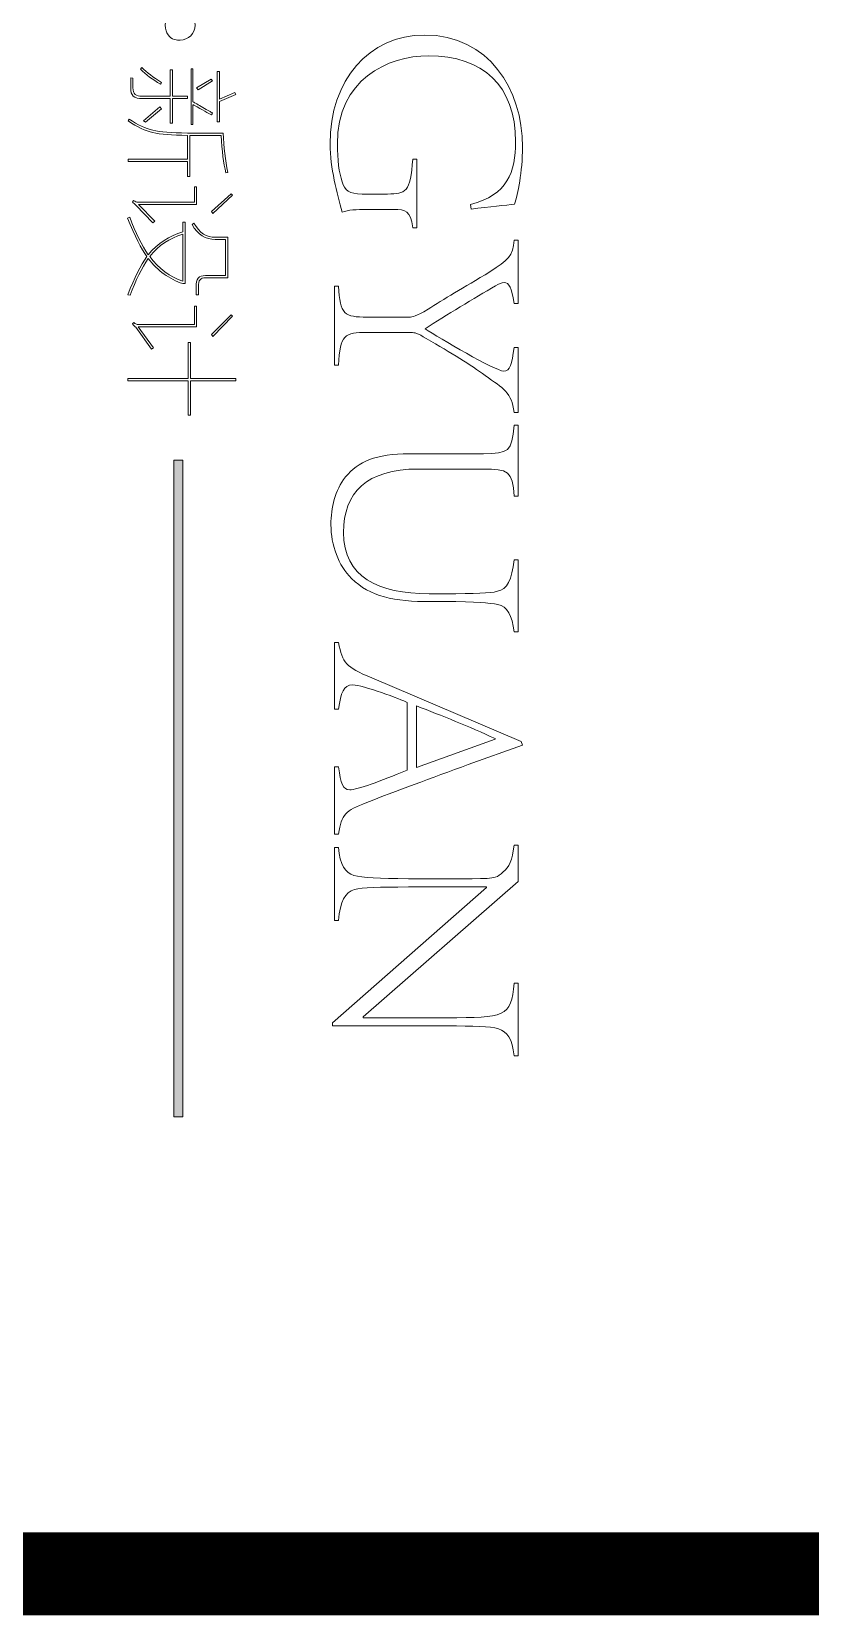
# Model space of a CAD drawing. Header units: inches. Extents: x -3733042 to -3643265, y 623859 to 997713.
# Drawn here: x -3679616 to -3678208, y 702138 to 705004 of the extents above; entities that cross this region are included whole.
import ezdxf

# ---------------------------------------------------------------- set-up
doc = ezdxf.new("R2010")
doc.units = ezdxf.units.IN
doc.header["$LTSCALE"] = 1000
doc.header["$MEASUREMENT"] = 0
doc.layers.get('0').update_dxf_attribs({"lineweight": 18})
doc.layers.add('PUB_TITLE', color=153, linetype='Continuous', lineweight=18)
doc.layers.add('图层 1', color=7, linetype='Continuous', lineweight=18)

msp = doc.modelspace()

# ---------------------------------------------------------------- hatches: boundary and pattern name
msp.add_hatch(color=256).paths.add_polyline_path([(-3679342.9, 704228.9), (-3679342.9, 703040), (-3679358.9, 703040), (-3679358.9, 704228.9)], flags=0)

# ---------------------------------------------------------------- linework, layer by layer
at = {"lineweight": 9}
for p, q in [((-3679437.2, 704920.9), (-3679437.2, 704902.4)), ((-3679433, 704920.1), (-3679433, 704902.4)), ((-3679365.8, 704935.2), (-3679365.8, 704887.3)), ((-3679361.5, 704935.2), (-3679361.5, 704887.3)), ((-3679327.9, 704936.9), (-3679327.9, 704836)), ((-3679324.5, 704936.9), (-3679324.5, 704877.2)), ((-3679317.8, 704902.4), (-3679291.7, 704918.4)), ((-3679289.2, 704915), (-3679315.3, 704899.1)), ((-3679291.7, 704918.4), (-3679289.2, 704915)), ((-3679280.8, 704841), (-3679280.8, 704931.9)), ((-3679280.8, 704931.9), (-3679276.6, 704931.9)), ((-3679276.6, 704931.9), (-3679276.6, 704882.3)), ((-3679365.8, 704883.1), (-3679365.8, 704838.5)), ((-3679361.5, 704883.1), (-3679361.5, 704838.5)), ((-3679334.6, 704887.3), (-3679334.6, 704883.1)), ((-3679315.3, 704899.1), (-3679317.8, 704902.4)), ((-3679276.6, 704882.3), (-3679248.8, 704894)), ((-3679247.2, 704890.6), (-3679276.6, 704878)), ((-3679248.8, 704894), (-3679247.2, 704890.6)), ((-3679413.7, 704842.7), (-3679384.3, 704867.9)), ((-3679381.7, 704864.6), (-3679410.3, 704840.2)), ((-3679384.3, 704867.9), (-3679381.7, 704864.6)), ((-3679324.5, 704872.1), (-3679324.5, 704836)), ((-3679276.6, 704878), (-3679276.6, 704841)), ((-3679410.3, 704840.2), (-3679413.7, 704842.7)), ((-3679276.6, 704841), (-3679280.8, 704841)), ((-3679334.6, 704816.6), (-3679334.6, 704773.7)), ((-3679330.4, 704816.6), (-3679330.4, 704741.8)), ((-3679441.5, 704773.7), (-3679441.5, 704769.5)), ((-3679334.6, 704769.5), (-3679334.6, 704741.8)), ((-3679322, 704723.3), (-3679322, 704695.5)), ((-3679317.8, 704723.3), (-3679317.8, 704691.3)), ((-3679290.9, 704678.7), (-3679255.6, 704710.7)), ((-3679255.6, 704710.7), (-3679253, 704708.1)), ((-3679253, 704708.1), (-3679288.3, 704675.3)), ((-3679343, 704659.3), (-3679343, 704641.7)), ((-3679338.8, 704659.3), (-3679338.8, 704548.3)), ((-3679288.3, 704675.3), (-3679290.9, 704678.7)), ((-3679343, 704637.5), (-3679343, 704552.5)), ((-3679265.7, 704628.2), (-3679265.7, 704562.6)), ((-3679261.4, 704632.4), (-3679261.4, 704558.4)), ((-3679318.6, 704542.4), (-3679318.6, 704528.1)), ((-3679314.4, 704542.4), (-3679314.4, 704528.1)), ((-3679322, 704507.1), (-3679322, 704474.3)), ((-3679317.8, 704507.1), (-3679317.8, 704470.1)), ((-3679290.9, 704455.8), (-3679255.6, 704491.9)), ((-3679253, 704489.4), (-3679288.3, 704452.4)), ((-3679255.6, 704491.9), (-3679253, 704489.4)), ((-3679288.3, 704452.4), (-3679290.9, 704455.8)), ((-3679332.9, 704376.7), (-3679332.9, 704441.5)), ((-3679332.9, 704441.5), (-3679328.7, 704441.5)), ((-3679328.7, 704441.5), (-3679328.7, 704376.7)), ((-3679442.3, 704372.5), (-3679442.3, 704376.7)), ((-3679442.3, 704376.7), (-3679332.9, 704376.7)), ((-3679332.9, 704372.5), (-3679442.3, 704372.5)), ((-3679332.9, 704310.3), (-3679332.9, 704372.5)), ((-3679328.7, 704376.7), (-3679247.2, 704376.7)), ((-3679247.2, 704372.5), (-3679328.7, 704372.5)), ((-3679328.7, 704372.5), (-3679328.7, 704310.3)), ((-3679247.2, 704376.7), (-3679247.2, 704372.5)), ((-3679328.7, 704310.3), (-3679332.9, 704310.3))]:
    msp.add_line(p, q, dxfattribs=at)
for p, q in [((-3678919.3, 704773.6), (-3678919.3, 704649.4)), ((-3678736.2, 704627.1), (-3678736.2, 704512.5)), ((-3679068.5, 704543.8), (-3679068.5, 704400.4)), ((-3678736.2, 704432.8), (-3678736.2, 704315)), ((-3678736.2, 704291.7), (-3678736.2, 704163.7)), ((-3678736.2, 704048.5), (-3678736.2, 703917.9)), ((-3679068.5, 703898.3), (-3679068.5, 703777.8)), ((-3678936.8, 703790), (-3678936.8, 703667.4)), ((-3678919.8, 703783.7), (-3678919.8, 703672.2)), ((-3678777.6, 703724.7), (-3678777.6, 703723.7)), ((-3679068.5, 703673.2), (-3679068.5, 703551.7)), ((-3679068.5, 703527.3), (-3679068.5, 703395.1)), ((-3678736.2, 703531.5), (-3678736.2, 703466.2)), ((-3678793.5, 703456.2), (-3678793.5, 703455.1)), ((-3678736.2, 703282), (-3678736.2, 703150.4)), ((-3679016.5, 703221), (-3679016.5, 703219.4)), ((-3679072.2, 703210.4), (-3679072.2, 703204.5))]:
    msp.add_line(p, q)
at = {"lineweight": 0}
for p, q in [((-3679358.9, 703040), (-3679358.9, 704228.9)), ((-3679358.9, 704228.9), (-3679342.9, 704228.9)), ((-3679342.9, 704228.9), (-3679342.9, 703040))]:
    msp.add_line(p, q, dxfattribs=at)
at = {"lineweight": 9}
msp.add_open_spline([(-3679347.7, 704988.9), (-3679347.7, 704988.9), (-3679347.7, 704988.9), (-3679347.7, 704988.9), (-3679347.7, 704988.9), (-3679347.7, 704988.9), (-3679362.5, 704988.9), (-3679374.6, 705000.9), (-3679374.6, 705015.8), (-3679374.6, 705030.7), (-3679362.5, 705042.7), (-3679347.7, 705042.7), (-3679332.8, 705042.7), (-3679320.7, 705030.7), (-3679320.7, 705015.8), (-3679320.7, 705000.9), (-3679332.8, 704988.9), (-3679347.7, 704988.9)], degree=3, knots=[0, 0, 0, 0, 1.299713, 2.599425, 5.198851, 10.397701, 20.795402, 41.590805, 41.590805, 41.590805, 83.181609, 83.181609, 83.181609, 124.772414, 124.772414, 124.772414, 166.363219, 166.363219, 166.363219, 166.363219], dxfattribs=at)
for points, knots in [([(-3679054.7, 704677.5), (-3679063.2, 704712), (-3679076.5, 704757.1), (-3679076.5, 704800.7), (-3679076.5, 704916.4), (-3679006.4, 704998.2), (-3678905.5, 704998.2), (-3678789.2, 704998.2), (-3678728.2, 704900), (-3678728.2, 704795.4), (-3678728.2, 704750.2), (-3678737.2, 704709.9), (-3678742.5, 704691.8)], [0, 0, 0, 0, 202.231565, 202.231565, 202.231565, 404.46313, 404.46313, 404.46313, 606.694695, 606.694695, 606.694695, 808.92626, 808.92626, 808.92626, 808.92626]), ([(-3678822.2, 704691.3), (-3678755.3, 704708.8), (-3678740.9, 704750.2), (-3678740.9, 704804.9), (-3678740.9, 704906.8), (-3678799.9, 704960.5), (-3678898.1, 704960.5), (-3678972.4, 704960.5), (-3679063.2, 704918), (-3679063.2, 704800.7), (-3679063.2, 704772.5), (-3679060, 704748.6), (-3679054.7, 704732.7)], [0, 0, 0, 0, 179.09247, 179.09247, 179.09247, 358.18494, 358.18494, 358.18494, 537.27741, 537.27741, 537.27741, 716.369881, 716.369881, 716.369881, 716.369881]), ([(-3678743.6, 704512.5), (-3678747.3, 704540.6), (-3678752.6, 704550.2), (-3678761.7, 704550.2), (-3678765.9, 704550.2), (-3678771.2, 704548), (-3678777.1, 704544.3)], [0, 0, 0, 0, 30.325761, 30.325761, 30.325761, 60.651523, 60.651523, 60.651523, 60.651523]), ([(-3678904.4, 704466.3), (-3678878.4, 704450.3), (-3678778.6, 704389.8), (-3678762.2, 704389.8), (-3678751, 704389.8), (-3678747.3, 704402), (-3678743.6, 704432.8)], [0, 0, 0, 0, 105.500314, 105.500314, 105.500314, 211.000629, 211.000629, 211.000629, 211.000629]), ([(-3679037.7, 704014.5), (-3679061.1, 704037.9), (-3679074.9, 704074.5), (-3679074.9, 704111.7), (-3679074.9, 704143), (-3679068, 704173.8), (-3679048.3, 704198.2)], [0, 0, 0, 0, 98.894045, 98.894045, 98.894045, 197.78809, 197.78809, 197.78809, 197.78809]), ([(-3678916.7, 704212.6), (-3679010.6, 704212.6), (-3679052, 704169.6), (-3679052, 704097.9), (-3679052, 704016.1), (-3678989.4, 703987.4), (-3678897, 703986.9)], [0, 0, 0, 0, 204.255932, 204.255932, 204.255932, 408.511864, 408.511864, 408.511864, 408.511864]), ([(-3678936.8, 703790), (-3678946.9, 703795.3), (-3679018.6, 703821.9), (-3679035, 703821.9), (-3679053.1, 703821.9), (-3679056.3, 703807.6), (-3679061.1, 703777.8)], [0, 0, 0, 0, 79.266684, 79.266684, 79.266684, 158.533368, 158.533368, 158.533368, 158.533368]), ([(-3679061.1, 703673.2), (-3679056.8, 703643), (-3679053.6, 703631.8), (-3679040.9, 703631.8), (-3679027.1, 703631.8), (-3678985.7, 703647.8), (-3678936.8, 703667.4)], [0, 0, 0, 0, 79.559531, 79.559531, 79.559531, 159.119062, 159.119062, 159.119062, 159.119062])]:
    msp.add_open_spline(points, degree=3, knots=knots)
for points in [[(-3679419.6, 704936.1), (-3679419.6, 704936.1), (-3679417, 704939.4), (-3679417, 704939.4)], [(-3679417, 704939.4), (-3679408.1, 704930.5), (-3679396.3, 704921.5), (-3679381.7, 704912.5)], [(-3679437.2, 704920.9), (-3679437.2, 704920.9), (-3679433, 704920.1), (-3679433, 704920.1)], [(-3679383.4, 704909.2), (-3679397.4, 704917.6), (-3679409.5, 704926.5), (-3679419.6, 704936.1)], [(-3679381.7, 704912.5), (-3679381.7, 704912.5), (-3679383.4, 704909.2), (-3679383.4, 704909.2)], [(-3679365.8, 704935.2), (-3679365.8, 704935.2), (-3679361.5, 704935.2), (-3679361.5, 704935.2)], [(-3679327.9, 704936.9), (-3679327.9, 704936.9), (-3679324.5, 704936.9), (-3679324.5, 704936.9)], [(-3679416.2, 704883.1), (-3679430.8, 704882.5), (-3679437.8, 704889), (-3679437.2, 704902.4)], [(-3679433, 704902.4), (-3679433.6, 704891.8), (-3679428, 704886.7), (-3679416.2, 704887.3)], [(-3679416.2, 704887.3), (-3679416.2, 704887.3), (-3679365.8, 704887.3), (-3679365.8, 704887.3)], [(-3679365.8, 704883.1), (-3679365.8, 704883.1), (-3679416.2, 704883.1), (-3679416.2, 704883.1)], [(-3679361.5, 704887.3), (-3679361.5, 704887.3), (-3679334.6, 704887.3), (-3679334.6, 704887.3)], [(-3679334.6, 704883.1), (-3679334.6, 704883.1), (-3679361.5, 704883.1), (-3679361.5, 704883.1)], [(-3679324.5, 704877.2), (-3679321.2, 704875.5), (-3679315.3, 704872.1), (-3679306.8, 704867.1)], [(-3679322.8, 704871.3), (-3679323.4, 704871.9), (-3679324, 704872.1), (-3679324.5, 704872.1)], [(-3679290.9, 704853.6), (-3679296.5, 704856.5), (-3679307.1, 704862.4), (-3679322.8, 704871.3)], [(-3679306.8, 704867.1), (-3679297.9, 704862.1), (-3679292, 704858.7), (-3679289.2, 704857)], [(-3679289.2, 704857), (-3679289.2, 704857), (-3679290.9, 704853.6), (-3679290.9, 704853.6)], [(-3679441.5, 704842.7), (-3679441.5, 704842.7), (-3679439.8, 704846.1), (-3679439.8, 704846.1)], [(-3679396.9, 704821.7), (-3679410.3, 704824.5), (-3679425.2, 704831.5), (-3679441.5, 704842.7)], [(-3679439.8, 704846.1), (-3679424.6, 704835.4), (-3679410.3, 704828.7), (-3679396.9, 704825.9)], [(-3679396.9, 704825.9), (-3679384, 704822.5), (-3679363.2, 704820.8), (-3679334.6, 704820.8)], [(-3679361.5, 704838.5), (-3679361.5, 704838.5), (-3679365.8, 704838.5), (-3679365.8, 704838.5)], [(-3679324.5, 704836), (-3679324.5, 704836), (-3679327.9, 704836), (-3679327.9, 704836)], [(-3679334.6, 704816.6), (-3679362.7, 704816.6), (-3679383.4, 704818.3), (-3679396.9, 704821.7)], [(-3679334.6, 704820.8), (-3679334.6, 704820.8), (-3679269.8, 704820.8), (-3679269.8, 704820.8)], [(-3679273.2, 704816.6), (-3679273.2, 704816.6), (-3679330.4, 704816.6), (-3679330.4, 704816.6)], [(-3679264.8, 704748.5), (-3679269.3, 704765.9), (-3679272.1, 704788.6), (-3679273.2, 704816.6)], [(-3679269.8, 704820.8), (-3679268.7, 704795), (-3679265.9, 704771.2), (-3679261.4, 704749.3)], [(-3679441.5, 704773.7), (-3679441.5, 704773.7), (-3679334.6, 704773.7), (-3679334.6, 704773.7)], [(-3679334.6, 704769.5), (-3679334.6, 704769.5), (-3679441.5, 704769.5), (-3679441.5, 704769.5)], [(-3679330.4, 704741.8), (-3679330.4, 704741.8), (-3679334.6, 704741.8), (-3679334.6, 704741.8)], [(-3679261.4, 704749.3), (-3679261.4, 704749.3), (-3679264.8, 704748.5), (-3679264.8, 704748.5)], [(-3679322, 704723.3), (-3679322, 704723.3), (-3679317.8, 704723.3), (-3679317.8, 704723.3)], [(-3679433.9, 704695.5), (-3679433.9, 704695.5), (-3679432.2, 704698.9), (-3679432.2, 704698.9)], [(-3679428, 704690.5), (-3679430.2, 704692.1), (-3679432.2, 704693.8), (-3679433.9, 704695.5)], [(-3679432.2, 704698.9), (-3679428.3, 704696.6), (-3679426, 704695.5), (-3679425.5, 704695.5)], [(-3679396.9, 704658.5), (-3679396.9, 704658.5), (-3679428, 704690.5), (-3679428, 704690.5)], [(-3679425.5, 704695.5), (-3679425.5, 704695.5), (-3679322, 704695.5), (-3679322, 704695.5)], [(-3679317.8, 704691.3), (-3679317.8, 704691.3), (-3679422.9, 704691.3), (-3679422.9, 704691.3)], [(-3679422.9, 704691.3), (-3679422.9, 704691.3), (-3679393.5, 704661), (-3679393.5, 704661)], [(-3679443.1, 704666.9), (-3679443.1, 704666.9), (-3679438.9, 704668.6), (-3679438.9, 704668.6)], [(-3679407.8, 704597.1), (-3679417.9, 704611.1), (-3679429.7, 704634.4), (-3679443.1, 704666.9)], [(-3679438.9, 704668.6), (-3679428.3, 704640), (-3679417, 704617.3), (-3679405.3, 704600.5)], [(-3679393.5, 704661), (-3679393.5, 704661), (-3679396.9, 704658.5), (-3679396.9, 704658.5)], [(-3679343, 704659.3), (-3679343, 704659.3), (-3679338.8, 704659.3), (-3679338.8, 704659.3)], [(-3679326.2, 704655.1), (-3679326.2, 704655.1), (-3679322.8, 704657.7), (-3679322.8, 704657.7)], [(-3679284.2, 704628.2), (-3679301.5, 704627.7), (-3679315.6, 704636.6), (-3679326.2, 704655.1)], [(-3679322.8, 704657.7), (-3679312.7, 704639.7), (-3679299.9, 704631.3), (-3679284.2, 704632.4)], [(-3679405.3, 704600.5), (-3679387.9, 704621.2), (-3679367.1, 704635), (-3679343, 704641.7)], [(-3679343, 704637.5), (-3679366.6, 704630.7), (-3679386.5, 704617.3), (-3679402.8, 704597.1)], [(-3679284.2, 704632.4), (-3679284.2, 704632.4), (-3679261.4, 704632.4), (-3679261.4, 704632.4)], [(-3679265.7, 704628.2), (-3679265.7, 704628.2), (-3679284.2, 704628.2), (-3679284.2, 704628.2)], [(-3679442.3, 704528.1), (-3679430.5, 704558.4), (-3679419, 704581.4), (-3679407.8, 704597.1)], [(-3679402.8, 704597.1), (-3679385.9, 704575.2), (-3679366, 704560.4), (-3679343, 704552.5)], [(-3679405.3, 704593.7), (-3679417, 704576.4), (-3679428, 704554.2), (-3679438.1, 704527.3)], [(-3679343, 704548.3), (-3679367.1, 704556.2), (-3679387.9, 704571.3), (-3679405.3, 704593.7)], [(-3679338.8, 704548.3), (-3679338.8, 704548.3), (-3679343, 704548.3), (-3679343, 704548.3)], [(-3679318.6, 704542.4), (-3679319.2, 704556.5), (-3679313.6, 704563.2), (-3679301.8, 704562.6)], [(-3679301.8, 704558.4), (-3679310.8, 704559.5), (-3679315, 704554.2), (-3679314.4, 704542.4)], [(-3679301.8, 704562.6), (-3679301.8, 704562.6), (-3679265.7, 704562.6), (-3679265.7, 704562.6)], [(-3679261.4, 704558.4), (-3679261.4, 704558.4), (-3679301.8, 704558.4), (-3679301.8, 704558.4)], [(-3679438.1, 704527.3), (-3679438.1, 704527.3), (-3679442.3, 704528.1), (-3679442.3, 704528.1)], [(-3679314.4, 704528.1), (-3679314.4, 704528.1), (-3679318.6, 704528.1), (-3679318.6, 704528.1)], [(-3679322, 704507.1), (-3679322, 704507.1), (-3679317.8, 704507.1), (-3679317.8, 704507.1)], [(-3679433.9, 704475.1), (-3679433.9, 704475.1), (-3679431.3, 704477.7), (-3679431.3, 704477.7)], [(-3679430.5, 704470.9), (-3679431.6, 704472.6), (-3679432.7, 704474), (-3679433.9, 704475.1)], [(-3679431.3, 704477.7), (-3679428.5, 704475.4), (-3679426.6, 704474.3), (-3679425.5, 704474.3)], [(-3679428, 704469.2), (-3679428.5, 704469.8), (-3679429.4, 704470.4), (-3679430.5, 704470.9)], [(-3679399.4, 704429.7), (-3679399.4, 704429.7), (-3679428, 704469.2), (-3679428, 704469.2)], [(-3679425.5, 704474.3), (-3679425.5, 704474.3), (-3679322, 704474.3), (-3679322, 704474.3)], [(-3679317.8, 704470.1), (-3679317.8, 704470.1), (-3679423.8, 704470.1), (-3679423.8, 704470.1)], [(-3679423.8, 704470.1), (-3679423.8, 704470.1), (-3679396, 704432.2), (-3679396, 704432.2)], [(-3679396, 704432.2), (-3679396, 704432.2), (-3679399.4, 704429.7), (-3679399.4, 704429.7)]]:
    msp.add_open_spline(points, degree=3, dxfattribs=at)
for points in [[(-3678972.4, 704710.4), (-3678940, 704710.4), (-3678931, 704713.1), (-3678926.8, 704773.6)], [(-3678926.8, 704773.6), (-3678926.8, 704773.6), (-3678919.3, 704773.6), (-3678919.3, 704773.6)], [(-3679054.7, 704732.7), (-3679049.4, 704716.8), (-3679041.9, 704710.4), (-3679018.6, 704710.4)], [(-3679018.6, 704710.4), (-3679018.6, 704710.4), (-3678972.4, 704710.4), (-3678972.4, 704710.4)], [(-3679009.6, 704682.3), (-3679028.1, 704682.3), (-3679044.1, 704681.7), (-3679054.7, 704677.5)], [(-3678961.8, 704682.3), (-3678961.8, 704682.3), (-3679009.6, 704682.3), (-3679009.6, 704682.3)], [(-3678926.8, 704649.4), (-3678931.5, 704680.7), (-3678938.4, 704682.3), (-3678961.8, 704682.3)], [(-3678821.1, 704682.8), (-3678821.1, 704682.8), (-3678822.2, 704691.3), (-3678822.2, 704691.3)], [(-3678742.5, 704691.8), (-3678757.9, 704690.2), (-3678788.2, 704687.6), (-3678821.1, 704682.8)], [(-3678919.3, 704649.4), (-3678919.3, 704649.4), (-3678926.8, 704649.4), (-3678926.8, 704649.4)], [(-3678787.1, 704569.8), (-3678754.7, 704591), (-3678745.2, 704597.4), (-3678743.6, 704627.1)], [(-3678743.6, 704627.1), (-3678743.6, 704627.1), (-3678736.2, 704627.1), (-3678736.2, 704627.1)], [(-3678899.1, 704501.8), (-3678872.1, 704519.9), (-3678835.4, 704540.1), (-3678787.1, 704569.8)], [(-3679068.5, 704543.8), (-3679068.5, 704543.8), (-3679061.1, 704543.8), (-3679061.1, 704543.8)], [(-3679061.1, 704543.8), (-3679058.9, 704491.8), (-3679049.9, 704487.5), (-3679009.6, 704487.5)], [(-3678777.1, 704544.3), (-3678815.2, 704521.5), (-3678866.8, 704491.2), (-3678904.4, 704466.3)], [(-3678736.2, 704512.5), (-3678736.2, 704512.5), (-3678743.6, 704512.5), (-3678743.6, 704512.5)], [(-3679009.6, 704487.5), (-3679009.6, 704487.5), (-3678933.1, 704487.5), (-3678933.1, 704487.5)], [(-3678933.1, 704487.5), (-3678927.3, 704487.5), (-3678921.4, 704488.6), (-3678899.1, 704501.8)], [(-3679009.6, 704459.9), (-3679049.9, 704459.9), (-3679058.9, 704455.7), (-3679061.1, 704400.4)], [(-3678929.4, 704459.9), (-3678929.4, 704459.9), (-3679009.6, 704459.9), (-3679009.6, 704459.9)], [(-3678902.3, 704448.8), (-3678918.2, 704458.8), (-3678924.1, 704459.4), (-3678929.4, 704459.9)], [(-3678796.1, 704381.9), (-3678821.1, 704401), (-3678857.2, 704422.7), (-3678902.3, 704448.8)], [(-3678743.6, 704432.8), (-3678743.6, 704432.8), (-3678736.2, 704432.8), (-3678736.2, 704432.8)], [(-3679061.1, 704400.4), (-3679061.1, 704400.4), (-3679068.5, 704400.4), (-3679068.5, 704400.4)], [(-3678743.6, 704315), (-3678747.8, 704351.6), (-3678762.7, 704358), (-3678796.1, 704381.9)], [(-3678736.2, 704315), (-3678736.2, 704315), (-3678743.6, 704315), (-3678743.6, 704315)], [(-3678798.8, 704240.2), (-3678753.1, 704240.2), (-3678747.8, 704244.4), (-3678743.6, 704291.7)], [(-3678743.6, 704291.7), (-3678743.6, 704291.7), (-3678736.2, 704291.7), (-3678736.2, 704291.7)], [(-3679048.3, 704198.2), (-3679026, 704225.8), (-3678993.1, 704240.2), (-3678933.1, 704240.2)], [(-3678933.1, 704240.2), (-3678933.1, 704240.2), (-3678798.8, 704240.2), (-3678798.8, 704240.2)], [(-3678798.8, 704212.6), (-3678798.8, 704212.6), (-3678916.7, 704212.6), (-3678916.7, 704212.6)], [(-3678743.6, 704163.7), (-3678744.7, 704208.8), (-3678756.3, 704212.6), (-3678798.8, 704212.6)], [(-3678736.2, 704163.7), (-3678736.2, 704163.7), (-3678743.6, 704163.7), (-3678743.6, 704163.7)], [(-3678773.3, 703991.2), (-3678756.3, 703994.9), (-3678747.3, 704011.3), (-3678743.6, 704048.5)], [(-3678743.6, 704048.5), (-3678743.6, 704048.5), (-3678736.2, 704048.5), (-3678736.2, 704048.5)], [(-3678894.4, 703972.6), (-3678960.7, 703972.6), (-3679003.7, 703981.6), (-3679037.7, 704014.5)], [(-3678897, 703986.9), (-3678897, 703986.9), (-3678868.9, 703986.9), (-3678868.9, 703986.9)], [(-3678868.9, 703972.6), (-3678868.9, 703972.6), (-3678894.4, 703972.6), (-3678894.4, 703972.6)], [(-3678868.9, 703986.9), (-3678811, 703986.9), (-3678789.2, 703987.4), (-3678773.3, 703991.2)], [(-3678772.8, 703967.3), (-3678789.2, 703969.9), (-3678810.5, 703972.6), (-3678868.9, 703972.6)], [(-3678743.6, 703917.9), (-3678746.8, 703947.1), (-3678756.3, 703964.6), (-3678772.8, 703967.3)], [(-3678736.2, 703917.9), (-3678736.2, 703917.9), (-3678743.6, 703917.9), (-3678743.6, 703917.9)], [(-3679068.5, 703898.3), (-3679068.5, 703898.3), (-3679061.1, 703898.3), (-3679061.1, 703898.3)], [(-3679061.1, 703898.3), (-3679053.6, 703861.2), (-3679048.9, 703854.3), (-3679001.1, 703834.6)], [(-3679001.1, 703834.6), (-3679001.1, 703834.6), (-3678730.9, 703719.4), (-3678730.9, 703719.4)], [(-3679061.1, 703777.8), (-3679061.1, 703777.8), (-3679068.5, 703777.8), (-3679068.5, 703777.8)], [(-3678777.6, 703724.7), (-3678824.8, 703746), (-3678875.2, 703766.7), (-3678919.8, 703783.7)], [(-3678919.8, 703672.2), (-3678919.8, 703672.2), (-3678777.6, 703723.7), (-3678777.6, 703723.7)], [(-3678728.2, 703713), (-3678728.2, 703713), (-3678826.4, 703677.5), (-3678826.4, 703677.5)], [(-3678730.9, 703719.4), (-3678730.9, 703719.4), (-3678728.2, 703713), (-3678728.2, 703713)], [(-3678826.4, 703677.5), (-3678892.8, 703653.1), (-3678959.1, 703629.2), (-3679010.1, 703609)], [(-3679068.5, 703673.2), (-3679068.5, 703673.2), (-3679061.1, 703673.2), (-3679061.1, 703673.2)], [(-3679010.1, 703609), (-3679049.4, 703593.1), (-3679055.2, 703588.8), (-3679061.1, 703551.7)], [(-3679061.1, 703551.7), (-3679061.1, 703551.7), (-3679068.5, 703551.7), (-3679068.5, 703551.7)], [(-3679068.5, 703527.3), (-3679068.5, 703527.3), (-3679061.1, 703527.3), (-3679061.1, 703527.3)], [(-3679061.1, 703527.3), (-3679058.9, 703496), (-3679048.3, 703481.1), (-3679033.5, 703476.9)], [(-3678763.2, 703483.2), (-3678752.6, 703492.3), (-3678746.8, 703503.4), (-3678743.6, 703531.5)], [(-3678743.6, 703531.5), (-3678743.6, 703531.5), (-3678736.2, 703531.5), (-3678736.2, 703531.5)], [(-3679033.5, 703476.9), (-3679017.5, 703472.6), (-3678988.3, 703471), (-3678934.7, 703471)], [(-3678819.5, 703471), (-3678772.2, 703471), (-3678774.9, 703473.7), (-3678763.2, 703483.2)], [(-3679072.2, 703210.4), (-3679072.2, 703210.4), (-3678793.5, 703455.1), (-3678793.5, 703455.1)], [(-3679032.4, 703451.4), (-3679048.9, 703446.6), (-3679058.4, 703430.7), (-3679061.1, 703395.1)], [(-3678934.7, 703456.2), (-3678988.3, 703455.6), (-3679017.5, 703455.1), (-3679032.4, 703451.4)], [(-3678736.2, 703466.2), (-3678736.2, 703466.2), (-3679016.5, 703221), (-3679016.5, 703221)], [(-3678793.5, 703456.2), (-3678793.5, 703456.2), (-3678934.7, 703456.2), (-3678934.7, 703456.2)], [(-3678934.7, 703471), (-3678934.7, 703471), (-3678819.5, 703471), (-3678819.5, 703471)], [(-3679061.1, 703395.1), (-3679061.1, 703395.1), (-3679068.5, 703395.1), (-3679068.5, 703395.1)], [(-3678865.2, 703219.4), (-3678761.7, 703219.4), (-3678747.8, 703219.9), (-3678743.6, 703282)], [(-3678743.6, 703282), (-3678743.6, 703282), (-3678736.2, 703282), (-3678736.2, 703282)], [(-3679016.5, 703219.4), (-3679016.5, 703219.4), (-3678865.2, 703219.4), (-3678865.2, 703219.4)], [(-3678865.2, 703204.5), (-3678865.2, 703204.5), (-3679072.2, 703204.5), (-3679072.2, 703204.5)], [(-3678771.7, 703199.2), (-3678788.2, 703204), (-3678815.2, 703204.5), (-3678865.2, 703204.5)], [(-3678743.6, 703150.4), (-3678746.3, 703181.1), (-3678756.3, 703194.4), (-3678771.7, 703199.2)], [(-3678736.2, 703150.4), (-3678736.2, 703150.4), (-3678743.6, 703150.4), (-3678743.6, 703150.4)]]:
    msp.add_open_spline(points, degree=3)
at = {"layer": 'PUB_TITLE'}
msp.add_lwpolyline([(-3730864.6, 702212.6, 150, 150, 0), (-3670864.6, 702212.6, 150, 150, 0), (-3670864.6, 786062.6, 150, 150, 0), (-3730864.6, 786062.6, 150, 150, 0)], format="xyseb", close=True, dxfattribs=at)
at = {"layer": '图层 1', "lineweight": 0}
msp.add_line((-3679342.9, 703040), (-3679358.9, 703040), dxfattribs=at)

doc.saveas('drawing.dxf')
